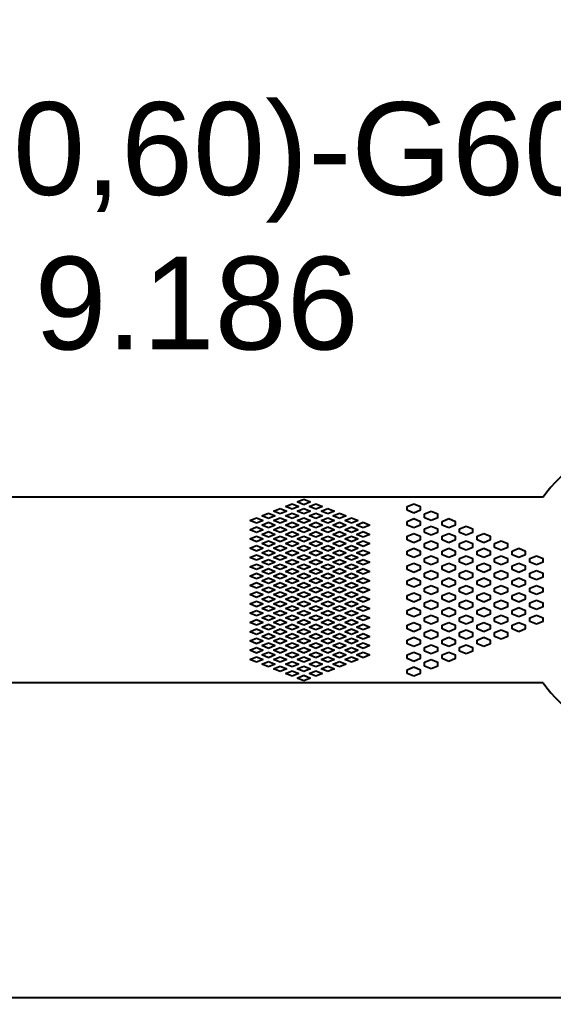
# Model space of a CAD drawing. Header units: inches. Extents: x -271009 to 5700, y -37000 to 38138.
# Drawn here: x -141748 to -138826, y -17255 to -11850 of the extents above; entities that cross this region are included whole.
import ezdxf

# ---------------------------------------------------------------- set-up
doc = ezdxf.new("R2010")
doc.units = ezdxf.units.IN
doc.header["$MEASUREMENT"] = 0
doc.styles.get("Standard").update_dxf_attribs({"font": 'arial.ttf'})

msp = doc.modelspace()

# ---------------------------------------------------------------- linework, layer by layer
for p, q in [((-138882.5, -14463.7), (-141838.9, -14463.7)), ((-140227.9, -14489.1), (-140191.4, -14473.9)), ((-140191.4, -14473.9), (-140154.8, -14489.1)), ((-140357.8, -14539.9), (-140321.3, -14524.6)), ((-140321.3, -14524.6), (-140284.8, -14539.9)), ((-140292.9, -14514.5), (-140256.3, -14499.3)), ((-140256.3, -14529.7), (-140292.9, -14514.5)), ((-140256.3, -14499.3), (-140219.8, -14514.5)), ((-140219.8, -14514.5), (-140256.3, -14529.7)), ((-140191.4, -14504.3), (-140227.9, -14489.1)), ((-140227.9, -14539.9), (-140191.4, -14524.6)), ((-140154.8, -14489.1), (-140191.4, -14504.3)), ((-140191.4, -14524.6), (-140154.8, -14539.9)), ((-140163, -14514.5), (-140126.4, -14499.3)), ((-140126.4, -14529.7), (-140163, -14514.5)), ((-140126.4, -14499.3), (-140089.9, -14514.5)), ((-140089.9, -14514.5), (-140126.4, -14529.7)), ((-140098, -14539.9), (-140061.5, -14524.6)), ((-140061.5, -14524.6), (-140024.9, -14539.9)), ((-139627, -14514.5), (-139590.5, -14499.3)), ((-139627, -14534.8), (-139627, -14514.5)), ((-139590.5, -14550), (-139627, -14534.8)), ((-139590.5, -14499.3), (-139554, -14514.5)), ((-139554, -14534.8), (-139590.5, -14550)), ((-139554, -14534.8), (-139554, -14514.5)), ((-140487.8, -14590.6), (-140451.2, -14575.4)), ((-140451.2, -14605.8), (-140487.8, -14590.6)), ((-140451.2, -14575.4), (-140414.7, -14590.6)), ((-140414.7, -14590.6), (-140451.2, -14605.8)), ((-140422.8, -14565.2), (-140386.3, -14550)), ((-140386.3, -14580.5), (-140422.8, -14565.2)), ((-140386.3, -14550), (-140349.7, -14565.2)), ((-140349.7, -14565.2), (-140386.3, -14580.5)), ((-140321.3, -14555.1), (-140357.8, -14539.9)), ((-140357.8, -14590.6), (-140321.3, -14575.4)), ((-140321.3, -14605.8), (-140357.8, -14590.6)), ((-140284.8, -14539.9), (-140321.3, -14555.1)), ((-140321.3, -14575.4), (-140284.8, -14590.6)), ((-140284.8, -14590.6), (-140321.3, -14605.8)), ((-140292.9, -14565.2), (-140256.3, -14550)), ((-140256.3, -14580.5), (-140292.9, -14565.2)), ((-140256.3, -14550), (-140219.8, -14565.2)), ((-140219.8, -14565.2), (-140256.3, -14580.5)), ((-140191.4, -14555.1), (-140227.9, -14539.9)), ((-140227.9, -14590.6), (-140191.4, -14575.4)), ((-140191.4, -14605.8), (-140227.9, -14590.6)), ((-140154.8, -14539.9), (-140191.4, -14555.1)), ((-140191.4, -14575.4), (-140154.8, -14590.6)), ((-140154.8, -14590.6), (-140191.4, -14605.8)), ((-140163, -14565.2), (-140126.4, -14550)), ((-140126.4, -14580.5), (-140163, -14565.2)), ((-140126.4, -14550), (-140089.9, -14565.2)), ((-140089.9, -14565.2), (-140126.4, -14580.5)), ((-140061.5, -14555.1), (-140098, -14539.9)), ((-140098, -14590.6), (-140061.5, -14575.4)), ((-140061.5, -14605.8), (-140098, -14590.6)), ((-140024.9, -14539.9), (-140061.5, -14555.1)), ((-140061.5, -14575.4), (-140024.9, -14590.6)), ((-140024.9, -14590.6), (-140061.5, -14605.8)), ((-140033, -14565.2), (-139996.5, -14550)), ((-139996.5, -14580.5), (-140033, -14565.2)), ((-139996.5, -14550), (-139960, -14565.2)), ((-139960, -14565.2), (-139996.5, -14580.5)), ((-139968.1, -14590.6), (-139931.5, -14575.4)), ((-139931.5, -14605.8), (-139968.1, -14590.6)), ((-139931.5, -14575.4), (-139895, -14590.6)), ((-139895, -14590.6), (-139931.5, -14605.8)), ((-139627, -14595.7), (-139590.5, -14580.5)), ((-139590.5, -14580.5), (-139554, -14595.7)), ((-139531.1, -14555.1), (-139494.6, -14539.9)), ((-139531.1, -14575.4), (-139531.1, -14555.1)), ((-139494.6, -14590.6), (-139531.1, -14575.4)), ((-139494.6, -14539.9), (-139458.1, -14555.1)), ((-139458.1, -14575.4), (-139494.6, -14590.6)), ((-139458.1, -14575.4), (-139458.1, -14555.1)), ((-139435.2, -14595.7), (-139398.7, -14580.5)), ((-139398.7, -14580.5), (-139362.1, -14595.7)), ((-140487.8, -14641.4), (-140451.2, -14626.1)), ((-140451.2, -14656.6), (-140487.8, -14641.4)), ((-140451.2, -14626.1), (-140414.7, -14641.4)), ((-140414.7, -14641.4), (-140451.2, -14656.6)), ((-140422.8, -14616), (-140386.3, -14600.8)), ((-140386.3, -14631.2), (-140422.8, -14616)), ((-140386.3, -14600.8), (-140349.7, -14616)), ((-140349.7, -14616), (-140386.3, -14631.2)), ((-140357.8, -14641.4), (-140321.3, -14626.1)), ((-140321.3, -14656.6), (-140357.8, -14641.4)), ((-140321.3, -14626.1), (-140284.8, -14641.4)), ((-140284.8, -14641.4), (-140321.3, -14656.6)), ((-140292.9, -14616), (-140256.3, -14600.8)), ((-140256.3, -14631.2), (-140292.9, -14616)), ((-140256.3, -14600.8), (-140219.8, -14616)), ((-140219.8, -14616), (-140256.3, -14631.2)), ((-140227.9, -14641.4), (-140191.4, -14626.1)), ((-140191.4, -14656.6), (-140227.9, -14641.4)), ((-140191.4, -14626.1), (-140154.8, -14641.4)), ((-140154.8, -14641.4), (-140191.4, -14656.6)), ((-140163, -14616), (-140126.4, -14600.8)), ((-140126.4, -14631.2), (-140163, -14616)), ((-140126.4, -14600.8), (-140089.9, -14616)), ((-140089.9, -14616), (-140126.4, -14631.2)), ((-140098, -14641.4), (-140061.5, -14626.1)), ((-140061.5, -14656.6), (-140098, -14641.4)), ((-140061.5, -14626.1), (-140024.9, -14641.4)), ((-140024.9, -14641.4), (-140061.5, -14656.6)), ((-140033, -14616), (-139996.5, -14600.8)), ((-139996.5, -14631.2), (-140033, -14616)), ((-139996.5, -14600.8), (-139960, -14616)), ((-139960, -14616), (-139996.5, -14631.2)), ((-139968.1, -14641.4), (-139931.5, -14626.1)), ((-139931.5, -14656.6), (-139968.1, -14641.4)), ((-139931.5, -14626.1), (-139895, -14641.4)), ((-139895, -14641.4), (-139931.5, -14656.6)), ((-139903.1, -14616), (-139866.6, -14600.8)), ((-139866.6, -14631.2), (-139903.1, -14616)), ((-139866.6, -14600.8), (-139830, -14616)), ((-139830, -14616), (-139866.6, -14631.2)), ((-139627, -14616), (-139627, -14595.7)), ((-139590.5, -14631.2), (-139627, -14616)), ((-139554, -14616), (-139590.5, -14631.2)), ((-139554, -14616), (-139554, -14595.7)), ((-139531.1, -14636.3), (-139494.6, -14621.1)), ((-139531.1, -14656.6), (-139531.1, -14636.3)), ((-139494.6, -14621.1), (-139458.1, -14636.3)), ((-139458.1, -14656.6), (-139458.1, -14636.3)), ((-139435.2, -14616), (-139435.2, -14595.7)), ((-139398.7, -14631.2), (-139435.2, -14616)), ((-139362.1, -14616), (-139398.7, -14631.2)), ((-139362.1, -14616), (-139362.1, -14595.7)), ((-139339.3, -14636.3), (-139302.8, -14621.1)), ((-139339.3, -14656.6), (-139339.3, -14636.3)), ((-139302.8, -14621.1), (-139266.2, -14636.3)), ((-139266.2, -14656.6), (-139266.2, -14636.3)), ((-140487.8, -14692.1), (-140451.2, -14676.9)), ((-140451.2, -14707.3), (-140487.8, -14692.1)), ((-140451.2, -14676.9), (-140414.7, -14692.1)), ((-140414.7, -14692.1), (-140451.2, -14707.3)), ((-140422.8, -14666.7), (-140386.3, -14651.5)), ((-140386.3, -14682), (-140422.8, -14666.7)), ((-140386.3, -14651.5), (-140349.7, -14666.7)), ((-140349.7, -14666.7), (-140386.3, -14682)), ((-140357.8, -14692.1), (-140321.3, -14676.9)), ((-140321.3, -14707.3), (-140357.8, -14692.1)), ((-140321.3, -14676.9), (-140284.8, -14692.1)), ((-140284.8, -14692.1), (-140321.3, -14707.3)), ((-140292.9, -14666.7), (-140256.3, -14651.5)), ((-140256.3, -14682), (-140292.9, -14666.7)), ((-140256.3, -14651.5), (-140219.8, -14666.7)), ((-140219.8, -14666.7), (-140256.3, -14682)), ((-140227.9, -14692.1), (-140191.4, -14676.9)), ((-140191.4, -14707.3), (-140227.9, -14692.1)), ((-140191.4, -14676.9), (-140154.8, -14692.1)), ((-140154.8, -14692.1), (-140191.4, -14707.3)), ((-140163, -14666.7), (-140126.4, -14651.5)), ((-140126.4, -14682), (-140163, -14666.7)), ((-140126.4, -14651.5), (-140089.9, -14666.7)), ((-140089.9, -14666.7), (-140126.4, -14682)), ((-140098, -14692.1), (-140061.5, -14676.9)), ((-140061.5, -14707.3), (-140098, -14692.1)), ((-140061.5, -14676.9), (-140024.9, -14692.1)), ((-140024.9, -14692.1), (-140061.5, -14707.3)), ((-140033, -14666.7), (-139996.5, -14651.5)), ((-139996.5, -14682), (-140033, -14666.7)), ((-139996.5, -14651.5), (-139960, -14666.7)), ((-139960, -14666.7), (-139996.5, -14682)), ((-139968.1, -14692.1), (-139931.5, -14676.9)), ((-139931.5, -14707.3), (-139968.1, -14692.1)), ((-139931.5, -14676.9), (-139895, -14692.1)), ((-139895, -14692.1), (-139931.5, -14707.3)), ((-139903.1, -14666.7), (-139866.6, -14651.5)), ((-139866.6, -14682), (-139903.1, -14666.7)), ((-139866.6, -14651.5), (-139830, -14666.7)), ((-139830, -14666.7), (-139866.6, -14682)), ((-139627, -14676.9), (-139590.5, -14661.7)), ((-139627, -14697.2), (-139627, -14676.9)), ((-139590.5, -14712.4), (-139627, -14697.2)), ((-139590.5, -14661.7), (-139554, -14676.9)), ((-139554, -14697.2), (-139590.5, -14712.4)), ((-139554, -14697.2), (-139554, -14676.9)), ((-139494.6, -14671.8), (-139531.1, -14656.6)), ((-139458.1, -14656.6), (-139494.6, -14671.8)), ((-139435.2, -14676.9), (-139398.7, -14661.7)), ((-139435.2, -14697.2), (-139435.2, -14676.9)), ((-139398.7, -14712.4), (-139435.2, -14697.2)), ((-139398.7, -14661.7), (-139362.1, -14676.9)), ((-139362.1, -14697.2), (-139398.7, -14712.4)), ((-139362.1, -14697.2), (-139362.1, -14676.9)), ((-139302.8, -14671.8), (-139339.3, -14656.6)), ((-139266.2, -14656.6), (-139302.8, -14671.8)), ((-139243.4, -14676.9), (-139206.8, -14661.7)), ((-139243.4, -14697.2), (-139243.4, -14676.9)), ((-139206.8, -14712.4), (-139243.4, -14697.2)), ((-139206.8, -14661.7), (-139170.3, -14676.9)), ((-139170.3, -14697.2), (-139206.8, -14712.4)), ((-139170.3, -14697.2), (-139170.3, -14676.9)), ((-140487.8, -14742.9), (-140451.2, -14727.6)), ((-140451.2, -14758.1), (-140487.8, -14742.9)), ((-140451.2, -14727.6), (-140414.7, -14742.9)), ((-140414.7, -14742.9), (-140451.2, -14758.1)), ((-140422.8, -14717.5), (-140386.3, -14702.3)), ((-140386.3, -14732.7), (-140422.8, -14717.5)), ((-140422.8, -14768.2), (-140386.3, -14753)), ((-140386.3, -14702.3), (-140349.7, -14717.5)), ((-140349.7, -14717.5), (-140386.3, -14732.7)), ((-140386.3, -14753), (-140349.7, -14768.2)), ((-140357.8, -14742.9), (-140321.3, -14727.6)), ((-140321.3, -14758.1), (-140357.8, -14742.9)), ((-140321.3, -14727.6), (-140284.8, -14742.9)), ((-140284.8, -14742.9), (-140321.3, -14758.1)), ((-140292.9, -14717.5), (-140256.3, -14702.3)), ((-140256.3, -14732.7), (-140292.9, -14717.5)), ((-140292.9, -14768.2), (-140256.3, -14753)), ((-140256.3, -14702.3), (-140219.8, -14717.5)), ((-140219.8, -14717.5), (-140256.3, -14732.7)), ((-140256.3, -14753), (-140219.8, -14768.2)), ((-140227.9, -14742.9), (-140191.4, -14727.6)), ((-140191.4, -14758.1), (-140227.9, -14742.9)), ((-140191.4, -14727.6), (-140154.8, -14742.9)), ((-140154.8, -14742.9), (-140191.4, -14758.1)), ((-140163, -14717.5), (-140126.4, -14702.3)), ((-140126.4, -14732.7), (-140163, -14717.5)), ((-140163, -14768.2), (-140126.4, -14753)), ((-140126.4, -14702.3), (-140089.9, -14717.5)), ((-140089.9, -14717.5), (-140126.4, -14732.7)), ((-140126.4, -14753), (-140089.9, -14768.2)), ((-140098, -14742.9), (-140061.5, -14727.6)), ((-140061.5, -14758.1), (-140098, -14742.9)), ((-140061.5, -14727.6), (-140024.9, -14742.9)), ((-140024.9, -14742.9), (-140061.5, -14758.1)), ((-140033, -14717.5), (-139996.5, -14702.3)), ((-139996.5, -14732.7), (-140033, -14717.5)), ((-140033, -14768.2), (-139996.5, -14753)), ((-139996.5, -14702.3), (-139960, -14717.5)), ((-139960, -14717.5), (-139996.5, -14732.7)), ((-139996.5, -14753), (-139960, -14768.2)), ((-139968.1, -14742.9), (-139931.5, -14727.6)), ((-139931.5, -14758.1), (-139968.1, -14742.9)), ((-139931.5, -14727.6), (-139895, -14742.9)), ((-139895, -14742.9), (-139931.5, -14758.1)), ((-139903.1, -14717.5), (-139866.6, -14702.3)), ((-139866.6, -14732.7), (-139903.1, -14717.5)), ((-139903.1, -14768.2), (-139866.6, -14753)), ((-139866.6, -14702.3), (-139830, -14717.5)), ((-139830, -14717.5), (-139866.6, -14732.7)), ((-139866.6, -14753), (-139830, -14768.2)), ((-139627, -14758.1), (-139590.5, -14742.9)), ((-139590.5, -14742.9), (-139554, -14758.1)), ((-139531.1, -14717.5), (-139494.6, -14702.3)), ((-139531.1, -14737.8), (-139531.1, -14717.5)), ((-139494.6, -14753), (-139531.1, -14737.8)), ((-139494.6, -14702.3), (-139458.1, -14717.5)), ((-139458.1, -14737.8), (-139494.6, -14753)), ((-139458.1, -14737.8), (-139458.1, -14717.5)), ((-139435.2, -14758.1), (-139398.7, -14742.9)), ((-139398.7, -14742.9), (-139362.1, -14758.1)), ((-139339.3, -14717.5), (-139302.8, -14702.3)), ((-139339.3, -14737.8), (-139339.3, -14717.5)), ((-139302.8, -14753), (-139339.3, -14737.8)), ((-139302.8, -14702.3), (-139266.2, -14717.5)), ((-139266.2, -14737.8), (-139302.8, -14753)), ((-139266.2, -14737.8), (-139266.2, -14717.5)), ((-139243.4, -14758.1), (-139206.8, -14742.9)), ((-139206.8, -14742.9), (-139170.3, -14758.1)), ((-139147.5, -14717.5), (-139110.9, -14702.3)), ((-139147.5, -14737.8), (-139147.5, -14717.5)), ((-139110.9, -14753), (-139147.5, -14737.8)), ((-139110.9, -14702.3), (-139074.4, -14717.5)), ((-139074.4, -14737.8), (-139110.9, -14753)), ((-139074.4, -14737.8), (-139074.4, -14717.5)), ((-139051.5, -14758.1), (-139015, -14742.9)), ((-139015, -14742.9), (-138978.5, -14758.1)), ((-140487.8, -14793.6), (-140451.2, -14778.4)), ((-140451.2, -14808.8), (-140487.8, -14793.6)), ((-140451.2, -14778.4), (-140414.7, -14793.6)), ((-140414.7, -14793.6), (-140451.2, -14808.8)), ((-140386.3, -14783.5), (-140422.8, -14768.2)), ((-140422.8, -14819), (-140386.3, -14803.8)), ((-140349.7, -14768.2), (-140386.3, -14783.5)), ((-140386.3, -14803.8), (-140349.7, -14819)), ((-140357.8, -14793.6), (-140321.3, -14778.4)), ((-140321.3, -14808.8), (-140357.8, -14793.6)), ((-140321.3, -14778.4), (-140284.8, -14793.6)), ((-140284.8, -14793.6), (-140321.3, -14808.8)), ((-140256.3, -14783.5), (-140292.9, -14768.2)), ((-140292.9, -14819), (-140256.3, -14803.8)), ((-140219.8, -14768.2), (-140256.3, -14783.5)), ((-140256.3, -14803.8), (-140219.8, -14819)), ((-140227.9, -14793.6), (-140191.4, -14778.4)), ((-140191.4, -14808.8), (-140227.9, -14793.6)), ((-140191.4, -14778.4), (-140154.8, -14793.6)), ((-140154.8, -14793.6), (-140191.4, -14808.8)), ((-140126.4, -14783.5), (-140163, -14768.2)), ((-140163, -14819), (-140126.4, -14803.8)), ((-140089.9, -14768.2), (-140126.4, -14783.5)), ((-140126.4, -14803.8), (-140089.9, -14819)), ((-140098, -14793.6), (-140061.5, -14778.4)), ((-140061.5, -14808.8), (-140098, -14793.6)), ((-140061.5, -14778.4), (-140024.9, -14793.6)), ((-140024.9, -14793.6), (-140061.5, -14808.8)), ((-139996.5, -14783.5), (-140033, -14768.2)), ((-140033, -14819), (-139996.5, -14803.8)), ((-139960, -14768.2), (-139996.5, -14783.5)), ((-139996.5, -14803.8), (-139960, -14819)), ((-139968.1, -14793.6), (-139931.5, -14778.4)), ((-139931.5, -14808.8), (-139968.1, -14793.6)), ((-139931.5, -14778.4), (-139895, -14793.6)), ((-139895, -14793.6), (-139931.5, -14808.8)), ((-139866.6, -14783.5), (-139903.1, -14768.2)), ((-139903.1, -14819), (-139866.6, -14803.8)), ((-139830, -14768.2), (-139866.6, -14783.5)), ((-139866.6, -14803.8), (-139830, -14819)), ((-139627, -14778.4), (-139627, -14758.1)), ((-139590.5, -14793.6), (-139627, -14778.4)), ((-139554, -14778.4), (-139590.5, -14793.6)), ((-139554, -14778.4), (-139554, -14758.1)), ((-139531.1, -14798.7), (-139494.6, -14783.5)), ((-139531.1, -14819), (-139531.1, -14798.7)), ((-139494.6, -14783.5), (-139458.1, -14798.7)), ((-139458.1, -14819), (-139458.1, -14798.7)), ((-139435.2, -14778.4), (-139435.2, -14758.1)), ((-139398.7, -14793.6), (-139435.2, -14778.4)), ((-139362.1, -14778.4), (-139398.7, -14793.6)), ((-139362.1, -14778.4), (-139362.1, -14758.1)), ((-139339.3, -14798.7), (-139302.8, -14783.5)), ((-139339.3, -14819), (-139339.3, -14798.7)), ((-139302.8, -14783.5), (-139266.2, -14798.7)), ((-139266.2, -14819), (-139266.2, -14798.7)), ((-139243.4, -14778.4), (-139243.4, -14758.1)), ((-139206.8, -14793.6), (-139243.4, -14778.4)), ((-139170.3, -14778.4), (-139206.8, -14793.6)), ((-139170.3, -14778.4), (-139170.3, -14758.1)), ((-139147.5, -14798.7), (-139110.9, -14783.5)), ((-139147.5, -14819), (-139147.5, -14798.7)), ((-139110.9, -14783.5), (-139074.4, -14798.7)), ((-139074.4, -14819), (-139074.4, -14798.7)), ((-139051.5, -14778.4), (-139051.5, -14758.1)), ((-139015, -14793.6), (-139051.5, -14778.4)), ((-138978.5, -14778.4), (-139015, -14793.6)), ((-138978.5, -14778.4), (-138978.5, -14758.1)), ((-138955.6, -14798.7), (-138919.1, -14783.5)), ((-138955.6, -14819), (-138955.6, -14798.7)), ((-138919.1, -14783.5), (-138882.5, -14798.7)), ((-138882.5, -14819), (-138882.5, -14798.7)), ((-140487.8, -14844.4), (-140451.2, -14829.1)), ((-140451.2, -14859.6), (-140487.8, -14844.4)), ((-140451.2, -14829.1), (-140414.7, -14844.4)), ((-140414.7, -14844.4), (-140451.2, -14859.6)), ((-140386.3, -14834.2), (-140422.8, -14819)), ((-140422.8, -14869.7), (-140386.3, -14854.5)), ((-140349.7, -14819), (-140386.3, -14834.2)), ((-140386.3, -14854.5), (-140349.7, -14869.7)), ((-140357.8, -14844.4), (-140321.3, -14829.1)), ((-140321.3, -14859.6), (-140357.8, -14844.4)), ((-140321.3, -14829.1), (-140284.8, -14844.4)), ((-140284.8, -14844.4), (-140321.3, -14859.6)), ((-140256.3, -14834.2), (-140292.9, -14819)), ((-140292.9, -14869.7), (-140256.3, -14854.5)), ((-140219.8, -14819), (-140256.3, -14834.2)), ((-140256.3, -14854.5), (-140219.8, -14869.7)), ((-140227.9, -14844.4), (-140191.4, -14829.1)), ((-140191.4, -14859.6), (-140227.9, -14844.4)), ((-140191.4, -14829.1), (-140154.8, -14844.4)), ((-140154.8, -14844.4), (-140191.4, -14859.6)), ((-140126.4, -14834.2), (-140163, -14819)), ((-140163, -14869.7), (-140126.4, -14854.5)), ((-140089.9, -14819), (-140126.4, -14834.2)), ((-140126.4, -14854.5), (-140089.9, -14869.7)), ((-140098, -14844.4), (-140061.5, -14829.1)), ((-140061.5, -14859.6), (-140098, -14844.4)), ((-140061.5, -14829.1), (-140024.9, -14844.4)), ((-140024.9, -14844.4), (-140061.5, -14859.6)), ((-139996.5, -14834.2), (-140033, -14819)), ((-140033, -14869.7), (-139996.5, -14854.5)), ((-139960, -14819), (-139996.5, -14834.2)), ((-139996.5, -14854.5), (-139960, -14869.7)), ((-139968.1, -14844.4), (-139931.5, -14829.1)), ((-139931.5, -14859.6), (-139968.1, -14844.4)), ((-139931.5, -14829.1), (-139895, -14844.4)), ((-139895, -14844.4), (-139931.5, -14859.6)), ((-139866.6, -14834.2), (-139903.1, -14819)), ((-139903.1, -14869.7), (-139866.6, -14854.5)), ((-139830, -14819), (-139866.6, -14834.2)), ((-139866.6, -14854.5), (-139830, -14869.7)), ((-139627, -14839.3), (-139590.5, -14824.1)), ((-139627, -14859.6), (-139627, -14839.3)), ((-139590.5, -14874.8), (-139627, -14859.6)), ((-139590.5, -14824.1), (-139554, -14839.3)), ((-139554, -14859.6), (-139590.5, -14874.8)), ((-139554, -14859.6), (-139554, -14839.3)), ((-139494.6, -14834.2), (-139531.1, -14819)), ((-139458.1, -14819), (-139494.6, -14834.2)), ((-139435.2, -14839.3), (-139398.7, -14824.1)), ((-139435.2, -14859.6), (-139435.2, -14839.3)), ((-139398.7, -14874.8), (-139435.2, -14859.6)), ((-139398.7, -14824.1), (-139362.1, -14839.3)), ((-139362.1, -14859.6), (-139398.7, -14874.8)), ((-139362.1, -14859.6), (-139362.1, -14839.3)), ((-139302.8, -14834.2), (-139339.3, -14819)), ((-139266.2, -14819), (-139302.8, -14834.2)), ((-139243.4, -14839.3), (-139206.8, -14824.1)), ((-139243.4, -14859.6), (-139243.4, -14839.3)), ((-139206.8, -14874.8), (-139243.4, -14859.6)), ((-139206.8, -14824.1), (-139170.3, -14839.3)), ((-139170.3, -14859.6), (-139206.8, -14874.8)), ((-139170.3, -14859.6), (-139170.3, -14839.3)), ((-139110.9, -14834.2), (-139147.5, -14819)), ((-139074.4, -14819), (-139110.9, -14834.2)), ((-139051.5, -14839.3), (-139015, -14824.1)), ((-139051.5, -14859.6), (-139051.5, -14839.3)), ((-139015, -14874.8), (-139051.5, -14859.6)), ((-139015, -14824.1), (-138978.5, -14839.3)), ((-138978.5, -14859.6), (-139015, -14874.8)), ((-138978.5, -14859.6), (-138978.5, -14839.3)), ((-138919.1, -14834.2), (-138955.6, -14819)), ((-138882.5, -14819), (-138919.1, -14834.2)), ((-140487.8, -14895.1), (-140451.2, -14879.9)), ((-140451.2, -14910.3), (-140487.8, -14895.1)), ((-140451.2, -14879.9), (-140414.7, -14895.1)), ((-140414.7, -14895.1), (-140451.2, -14910.3)), ((-140386.3, -14885), (-140422.8, -14869.7)), ((-140422.8, -14920.5), (-140386.3, -14905.3)), ((-140349.7, -14869.7), (-140386.3, -14885)), ((-140386.3, -14905.3), (-140349.7, -14920.5)), ((-140357.8, -14895.1), (-140321.3, -14879.9)), ((-140321.3, -14910.3), (-140357.8, -14895.1)), ((-140321.3, -14879.9), (-140284.8, -14895.1)), ((-140284.8, -14895.1), (-140321.3, -14910.3)), ((-140256.3, -14885), (-140292.9, -14869.7)), ((-140292.9, -14920.5), (-140256.3, -14905.3)), ((-140219.8, -14869.7), (-140256.3, -14885)), ((-140256.3, -14905.3), (-140219.8, -14920.5)), ((-140227.9, -14895.1), (-140191.4, -14879.9)), ((-140191.4, -14910.3), (-140227.9, -14895.1)), ((-140191.4, -14879.9), (-140154.8, -14895.1)), ((-140154.8, -14895.1), (-140191.4, -14910.3)), ((-140126.4, -14885), (-140163, -14869.7)), ((-140163, -14920.5), (-140126.4, -14905.3)), ((-140089.9, -14869.7), (-140126.4, -14885)), ((-140126.4, -14905.3), (-140089.9, -14920.5)), ((-140098, -14895.1), (-140061.5, -14879.9)), ((-140061.5, -14910.3), (-140098, -14895.1)), ((-140061.5, -14879.9), (-140024.9, -14895.1)), ((-140024.9, -14895.1), (-140061.5, -14910.3)), ((-139996.5, -14885), (-140033, -14869.7)), ((-140033, -14920.5), (-139996.5, -14905.3)), ((-139960, -14869.7), (-139996.5, -14885)), ((-139996.5, -14905.3), (-139960, -14920.5)), ((-139968.1, -14895.1), (-139931.5, -14879.9)), ((-139931.5, -14910.3), (-139968.1, -14895.1)), ((-139931.5, -14879.9), (-139895, -14895.1)), ((-139895, -14895.1), (-139931.5, -14910.3)), ((-139866.6, -14885), (-139903.1, -14869.7)), ((-139903.1, -14920.5), (-139866.6, -14905.3)), ((-139830, -14869.7), (-139866.6, -14885)), ((-139866.6, -14905.3), (-139830, -14920.5)), ((-139627, -14920.5), (-139590.5, -14905.3)), ((-139590.5, -14905.3), (-139554, -14920.5)), ((-139531.1, -14879.9), (-139494.6, -14864.7)), ((-139531.1, -14900.2), (-139531.1, -14879.9)), ((-139494.6, -14915.4), (-139531.1, -14900.2)), ((-139494.6, -14864.7), (-139458.1, -14879.9)), ((-139458.1, -14900.2), (-139494.6, -14915.4)), ((-139458.1, -14900.2), (-139458.1, -14879.9)), ((-139435.2, -14920.5), (-139398.7, -14905.3)), ((-139398.7, -14905.3), (-139362.1, -14920.5)), ((-139339.3, -14879.9), (-139302.8, -14864.7)), ((-139339.3, -14900.2), (-139339.3, -14879.9)), ((-139302.8, -14915.4), (-139339.3, -14900.2)), ((-139302.8, -14864.7), (-139266.2, -14879.9)), ((-139266.2, -14900.2), (-139302.8, -14915.4)), ((-139266.2, -14900.2), (-139266.2, -14879.9)), ((-139243.4, -14920.5), (-139206.8, -14905.3)), ((-139206.8, -14905.3), (-139170.3, -14920.5)), ((-139147.5, -14879.9), (-139110.9, -14864.7)), ((-139147.5, -14900.2), (-139147.5, -14879.9)), ((-139110.9, -14915.4), (-139147.5, -14900.2)), ((-139110.9, -14864.7), (-139074.4, -14879.9)), ((-139074.4, -14900.2), (-139110.9, -14915.4)), ((-139074.4, -14900.2), (-139074.4, -14879.9)), ((-139051.5, -14920.5), (-139015, -14905.3)), ((-139015, -14905.3), (-138978.5, -14920.5)), ((-138955.6, -14879.9), (-138919.1, -14864.7)), ((-138955.6, -14900.2), (-138955.6, -14879.9)), ((-138919.1, -14915.4), (-138955.6, -14900.2)), ((-138919.1, -14864.7), (-138882.5, -14879.9)), ((-138882.5, -14900.2), (-138919.1, -14915.4)), ((-138882.5, -14900.2), (-138882.5, -14879.9)), ((-140487.8, -14945.9), (-140451.2, -14930.6)), ((-140451.2, -14961.1), (-140487.8, -14945.9)), ((-140451.2, -14930.6), (-140414.7, -14945.9)), ((-140414.7, -14945.9), (-140451.2, -14961.1)), ((-140386.3, -14935.7), (-140422.8, -14920.5)), ((-140422.8, -14971.2), (-140386.3, -14956)), ((-140386.3, -14986.5), (-140422.8, -14971.2)), ((-140349.7, -14920.5), (-140386.3, -14935.7)), ((-140386.3, -14956), (-140349.7, -14971.2)), ((-140349.7, -14971.2), (-140386.3, -14986.5)), ((-140357.8, -14945.9), (-140321.3, -14930.6)), ((-140321.3, -14961.1), (-140357.8, -14945.9)), ((-140321.3, -14930.6), (-140284.8, -14945.9)), ((-140284.8, -14945.9), (-140321.3, -14961.1)), ((-140256.3, -14935.7), (-140292.9, -14920.5)), ((-140292.9, -14971.2), (-140256.3, -14956)), ((-140256.3, -14986.5), (-140292.9, -14971.2)), ((-140219.8, -14920.5), (-140256.3, -14935.7)), ((-140256.3, -14956), (-140219.8, -14971.2)), ((-140219.8, -14971.2), (-140256.3, -14986.5)), ((-140227.9, -14945.9), (-140191.4, -14930.6)), ((-140191.4, -14961.1), (-140227.9, -14945.9)), ((-140191.4, -14930.6), (-140154.8, -14945.9)), ((-140154.8, -14945.9), (-140191.4, -14961.1)), ((-140126.4, -14935.7), (-140163, -14920.5)), ((-140163, -14971.2), (-140126.4, -14956)), ((-140126.4, -14986.5), (-140163, -14971.2)), ((-140089.9, -14920.5), (-140126.4, -14935.7)), ((-140126.4, -14956), (-140089.9, -14971.2)), ((-140089.9, -14971.2), (-140126.4, -14986.5)), ((-140098, -14945.9), (-140061.5, -14930.6)), ((-140061.5, -14961.1), (-140098, -14945.9)), ((-140061.5, -14930.6), (-140024.9, -14945.9)), ((-140024.9, -14945.9), (-140061.5, -14961.1)), ((-139996.5, -14935.7), (-140033, -14920.5)), ((-140033, -14971.2), (-139996.5, -14956)), ((-139996.5, -14986.5), (-140033, -14971.2)), ((-139960, -14920.5), (-139996.5, -14935.7)), ((-139996.5, -14956), (-139960, -14971.2)), ((-139960, -14971.2), (-139996.5, -14986.5)), ((-139968.1, -14945.9), (-139931.5, -14930.6)), ((-139931.5, -14961.1), (-139968.1, -14945.9)), ((-139931.5, -14930.6), (-139895, -14945.9)), ((-139895, -14945.9), (-139931.5, -14961.1)), ((-139866.6, -14935.7), (-139903.1, -14920.5)), ((-139903.1, -14971.2), (-139866.6, -14956)), ((-139866.6, -14986.5), (-139903.1, -14971.2)), ((-139830, -14920.5), (-139866.6, -14935.7)), ((-139866.6, -14956), (-139830, -14971.2)), ((-139830, -14971.2), (-139866.6, -14986.5)), ((-139627, -14940.8), (-139627, -14920.5)), ((-139590.5, -14956), (-139627, -14940.8)), ((-139554, -14940.8), (-139590.5, -14956)), ((-139554, -14940.8), (-139554, -14920.5)), ((-139531.1, -14961.1), (-139494.6, -14945.9)), ((-139531.1, -14981.4), (-139531.1, -14961.1)), ((-139494.6, -14945.9), (-139458.1, -14961.1)), ((-139458.1, -14981.4), (-139458.1, -14961.1)), ((-139435.2, -14940.8), (-139435.2, -14920.5)), ((-139398.7, -14956), (-139435.2, -14940.8)), ((-139362.1, -14940.8), (-139398.7, -14956)), ((-139362.1, -14940.8), (-139362.1, -14920.5)), ((-139339.3, -14961.1), (-139302.8, -14945.9)), ((-139339.3, -14981.4), (-139339.3, -14961.1)), ((-139302.8, -14945.9), (-139266.2, -14961.1)), ((-139266.2, -14981.4), (-139266.2, -14961.1)), ((-139243.4, -14940.8), (-139243.4, -14920.5)), ((-139206.8, -14956), (-139243.4, -14940.8)), ((-139170.3, -14940.8), (-139206.8, -14956)), ((-139170.3, -14940.8), (-139170.3, -14920.5)), ((-139147.5, -14961.1), (-139110.9, -14945.9)), ((-139147.5, -14981.4), (-139147.5, -14961.1)), ((-139110.9, -14945.9), (-139074.4, -14961.1)), ((-139074.4, -14981.4), (-139074.4, -14961.1)), ((-139051.5, -14940.8), (-139051.5, -14920.5)), ((-139015, -14956), (-139051.5, -14940.8)), ((-138978.5, -14940.8), (-139015, -14956)), ((-138978.5, -14940.8), (-138978.5, -14920.5)), ((-138955.6, -14961.1), (-138919.1, -14945.9)), ((-138955.6, -14981.4), (-138955.6, -14961.1)), ((-138919.1, -14945.9), (-138882.5, -14961.1)), ((-138882.5, -14981.4), (-138882.5, -14961.1)), ((-140487.8, -14996.6), (-140451.2, -14981.4)), ((-140451.2, -15011.8), (-140487.8, -14996.6)), ((-140451.2, -14981.4), (-140414.7, -14996.6)), ((-140414.7, -14996.6), (-140451.2, -15011.8)), ((-140422.8, -15022), (-140386.3, -15006.8)), ((-140386.3, -15037.2), (-140422.8, -15022)), ((-140386.3, -15006.8), (-140349.7, -15022)), ((-140349.7, -15022), (-140386.3, -15037.2)), ((-140357.8, -14996.6), (-140321.3, -14981.4)), ((-140321.3, -15011.8), (-140357.8, -14996.6)), ((-140321.3, -14981.4), (-140284.8, -14996.6)), ((-140284.8, -14996.6), (-140321.3, -15011.8)), ((-140292.9, -15022), (-140256.3, -15006.8)), ((-140256.3, -15037.2), (-140292.9, -15022)), ((-140256.3, -15006.8), (-140219.8, -15022)), ((-140219.8, -15022), (-140256.3, -15037.2)), ((-140227.9, -14996.6), (-140191.4, -14981.4)), ((-140191.4, -15011.8), (-140227.9, -14996.6)), ((-140191.4, -14981.4), (-140154.8, -14996.6)), ((-140154.8, -14996.6), (-140191.4, -15011.8)), ((-140163, -15022), (-140126.4, -15006.8)), ((-140126.4, -15037.2), (-140163, -15022)), ((-140126.4, -15006.8), (-140089.9, -15022)), ((-140089.9, -15022), (-140126.4, -15037.2)), ((-140098, -14996.6), (-140061.5, -14981.4)), ((-140061.5, -15011.8), (-140098, -14996.6)), ((-140061.5, -14981.4), (-140024.9, -14996.6)), ((-140024.9, -14996.6), (-140061.5, -15011.8)), ((-140033, -15022), (-139996.5, -15006.8)), ((-139996.5, -15037.2), (-140033, -15022)), ((-139996.5, -15006.8), (-139960, -15022)), ((-139960, -15022), (-139996.5, -15037.2)), ((-139968.1, -14996.6), (-139931.5, -14981.4)), ((-139931.5, -15011.8), (-139968.1, -14996.6)), ((-139931.5, -14981.4), (-139895, -14996.6)), ((-139895, -14996.6), (-139931.5, -15011.8)), ((-139903.1, -15022), (-139866.6, -15006.8)), ((-139866.6, -15037.2), (-139903.1, -15022)), ((-139866.6, -15006.8), (-139830, -15022)), ((-139830, -15022), (-139866.6, -15037.2)), ((-139627, -15001.7), (-139590.5, -14986.5)), ((-139627, -15022), (-139627, -15001.7)), ((-139590.5, -15037.2), (-139627, -15022)), ((-139590.5, -14986.5), (-139554, -15001.7)), ((-139554, -15022), (-139590.5, -15037.2)), ((-139554, -15022), (-139554, -15001.7)), ((-139494.6, -14996.6), (-139531.1, -14981.4)), ((-139458.1, -14981.4), (-139494.6, -14996.6)), ((-139435.2, -15001.7), (-139398.7, -14986.5)), ((-139435.2, -15022), (-139435.2, -15001.7)), ((-139398.7, -15037.2), (-139435.2, -15022)), ((-139398.7, -14986.5), (-139362.1, -15001.7)), ((-139362.1, -15022), (-139398.7, -15037.2)), ((-139362.1, -15022), (-139362.1, -15001.7)), ((-139302.8, -14996.6), (-139339.3, -14981.4)), ((-139266.2, -14981.4), (-139302.8, -14996.6)), ((-139243.4, -15001.7), (-139206.8, -14986.5)), ((-139243.4, -15022), (-139243.4, -15001.7)), ((-139206.8, -15037.2), (-139243.4, -15022)), ((-139206.8, -14986.5), (-139170.3, -15001.7)), ((-139170.3, -15022), (-139206.8, -15037.2)), ((-139170.3, -15022), (-139170.3, -15001.7)), ((-139110.9, -14996.6), (-139147.5, -14981.4)), ((-139074.4, -14981.4), (-139110.9, -14996.6)), ((-139051.5, -15001.7), (-139015, -14986.5)), ((-139051.5, -15022), (-139051.5, -15001.7)), ((-139015, -15037.2), (-139051.5, -15022)), ((-139015, -14986.5), (-138978.5, -15001.7)), ((-138978.5, -15022), (-139015, -15037.2)), ((-138978.5, -15022), (-138978.5, -15001.7)), ((-138919.1, -14996.6), (-138955.6, -14981.4)), ((-138882.5, -14981.4), (-138919.1, -14996.6)), ((-140487.8, -15047.4), (-140451.2, -15032.1)), ((-140451.2, -15062.6), (-140487.8, -15047.4)), ((-140451.2, -15032.1), (-140414.7, -15047.4)), ((-140414.7, -15047.4), (-140451.2, -15062.6)), ((-140422.8, -15072.7), (-140386.3, -15057.5)), ((-140386.3, -15088), (-140422.8, -15072.7)), ((-140386.3, -15057.5), (-140349.7, -15072.7)), ((-140349.7, -15072.7), (-140386.3, -15088)), ((-140357.8, -15047.4), (-140321.3, -15032.1)), ((-140321.3, -15062.6), (-140357.8, -15047.4)), ((-140321.3, -15032.1), (-140284.8, -15047.4)), ((-140284.8, -15047.4), (-140321.3, -15062.6)), ((-140292.9, -15072.7), (-140256.3, -15057.5)), ((-140256.3, -15088), (-140292.9, -15072.7)), ((-140256.3, -15057.5), (-140219.8, -15072.7)), ((-140219.8, -15072.7), (-140256.3, -15088)), ((-140227.9, -15047.4), (-140191.4, -15032.1)), ((-140191.4, -15062.6), (-140227.9, -15047.4)), ((-140191.4, -15032.1), (-140154.8, -15047.4)), ((-140154.8, -15047.4), (-140191.4, -15062.6)), ((-140163, -15072.7), (-140126.4, -15057.5)), ((-140126.4, -15088), (-140163, -15072.7)), ((-140126.4, -15057.5), (-140089.9, -15072.7)), ((-140089.9, -15072.7), (-140126.4, -15088)), ((-140098, -15047.4), (-140061.5, -15032.1)), ((-140061.5, -15062.6), (-140098, -15047.4)), ((-140061.5, -15032.1), (-140024.9, -15047.4)), ((-140024.9, -15047.4), (-140061.5, -15062.6)), ((-140033, -15072.7), (-139996.5, -15057.5)), ((-139996.5, -15088), (-140033, -15072.7)), ((-139996.5, -15057.5), (-139960, -15072.7)), ((-139960, -15072.7), (-139996.5, -15088)), ((-139968.1, -15047.4), (-139931.5, -15032.1)), ((-139931.5, -15062.6), (-139968.1, -15047.4)), ((-139931.5, -15032.1), (-139895, -15047.4)), ((-139895, -15047.4), (-139931.5, -15062.6)), ((-139903.1, -15072.7), (-139866.6, -15057.5)), ((-139866.6, -15088), (-139903.1, -15072.7)), ((-139866.6, -15057.5), (-139830, -15072.7)), ((-139830, -15072.7), (-139866.6, -15088)), ((-139627, -15082.9), (-139590.5, -15067.7)), ((-139590.5, -15067.7), (-139554, -15082.9)), ((-139531.1, -15042.3), (-139494.6, -15027.1)), ((-139531.1, -15062.6), (-139531.1, -15042.3)), ((-139494.6, -15077.8), (-139531.1, -15062.6)), ((-139494.6, -15027.1), (-139458.1, -15042.3)), ((-139458.1, -15062.6), (-139494.6, -15077.8)), ((-139458.1, -15062.6), (-139458.1, -15042.3)), ((-139435.2, -15082.9), (-139398.7, -15067.7)), ((-139398.7, -15067.7), (-139362.1, -15082.9)), ((-139339.3, -15042.3), (-139302.8, -15027.1)), ((-139339.3, -15062.6), (-139339.3, -15042.3)), ((-139302.8, -15077.8), (-139339.3, -15062.6)), ((-139302.8, -15027.1), (-139266.2, -15042.3)), ((-139266.2, -15062.6), (-139302.8, -15077.8)), ((-139266.2, -15062.6), (-139266.2, -15042.3)), ((-139243.4, -15082.9), (-139206.8, -15067.7)), ((-139206.8, -15067.7), (-139170.3, -15082.9)), ((-139147.5, -15042.3), (-139110.9, -15027.1)), ((-139147.5, -15062.6), (-139147.5, -15042.3)), ((-139110.9, -15077.8), (-139147.5, -15062.6)), ((-139110.9, -15027.1), (-139074.4, -15042.3)), ((-139074.4, -15062.6), (-139110.9, -15077.8)), ((-139074.4, -15062.6), (-139074.4, -15042.3)), ((-139051.5, -15082.9), (-139015, -15067.7)), ((-139015, -15067.7), (-138978.5, -15082.9)), ((-138955.6, -15042.3), (-138919.1, -15027.1)), ((-138955.6, -15062.6), (-138955.6, -15042.3)), ((-138919.1, -15077.8), (-138955.6, -15062.6)), ((-138919.1, -15027.1), (-138882.5, -15042.3)), ((-138882.5, -15062.6), (-138919.1, -15077.8)), ((-138882.5, -15062.6), (-138882.5, -15042.3)), ((-140487.8, -15098.1), (-140451.2, -15082.9)), ((-140451.2, -15113.3), (-140487.8, -15098.1)), ((-140451.2, -15082.9), (-140414.7, -15098.1)), ((-140414.7, -15098.1), (-140451.2, -15113.3)), ((-140422.8, -15123.5), (-140386.3, -15108.3)), ((-140386.3, -15138.7), (-140422.8, -15123.5)), ((-140386.3, -15108.3), (-140349.7, -15123.5)), ((-140349.7, -15123.5), (-140386.3, -15138.7)), ((-140357.8, -15098.1), (-140321.3, -15082.9)), ((-140321.3, -15113.3), (-140357.8, -15098.1)), ((-140321.3, -15082.9), (-140284.8, -15098.1)), ((-140284.8, -15098.1), (-140321.3, -15113.3)), ((-140292.9, -15123.5), (-140256.3, -15108.3)), ((-140256.3, -15138.7), (-140292.9, -15123.5)), ((-140256.3, -15108.3), (-140219.8, -15123.5)), ((-140219.8, -15123.5), (-140256.3, -15138.7)), ((-140227.9, -15098.1), (-140191.4, -15082.9)), ((-140191.4, -15113.3), (-140227.9, -15098.1)), ((-140191.4, -15082.9), (-140154.8, -15098.1)), ((-140154.8, -15098.1), (-140191.4, -15113.3)), ((-140163, -15123.5), (-140126.4, -15108.3)), ((-140126.4, -15138.7), (-140163, -15123.5)), ((-140126.4, -15108.3), (-140089.9, -15123.5)), ((-140089.9, -15123.5), (-140126.4, -15138.7)), ((-140098, -15098.1), (-140061.5, -15082.9)), ((-140061.5, -15113.3), (-140098, -15098.1)), ((-140061.5, -15082.9), (-140024.9, -15098.1)), ((-140024.9, -15098.1), (-140061.5, -15113.3)), ((-140033, -15123.5), (-139996.5, -15108.3)), ((-139996.5, -15138.7), (-140033, -15123.5)), ((-139996.5, -15108.3), (-139960, -15123.5)), ((-139960, -15123.5), (-139996.5, -15138.7)), ((-139968.1, -15098.1), (-139931.5, -15082.9)), ((-139931.5, -15113.3), (-139968.1, -15098.1)), ((-139931.5, -15082.9), (-139895, -15098.1)), ((-139895, -15098.1), (-139931.5, -15113.3)), ((-139903.1, -15123.5), (-139866.6, -15108.3)), ((-139866.6, -15138.7), (-139903.1, -15123.5)), ((-139866.6, -15108.3), (-139830, -15123.5)), ((-139830, -15123.5), (-139866.6, -15138.7)), ((-139627, -15103.2), (-139627, -15082.9)), ((-139590.5, -15118.4), (-139627, -15103.2)), ((-139554, -15103.2), (-139590.5, -15118.4)), ((-139554, -15103.2), (-139554, -15082.9)), ((-139531.1, -15123.5), (-139494.6, -15108.3)), ((-139531.1, -15143.8), (-139531.1, -15123.5)), ((-139494.6, -15108.3), (-139458.1, -15123.5)), ((-139458.1, -15143.8), (-139458.1, -15123.5)), ((-139435.2, -15103.2), (-139435.2, -15082.9)), ((-139398.7, -15118.4), (-139435.2, -15103.2)), ((-139362.1, -15103.2), (-139398.7, -15118.4)), ((-139362.1, -15103.2), (-139362.1, -15082.9)), ((-139339.3, -15123.5), (-139302.8, -15108.3)), ((-139339.3, -15143.8), (-139339.3, -15123.5)), ((-139302.8, -15108.3), (-139266.2, -15123.5)), ((-139266.2, -15143.8), (-139266.2, -15123.5)), ((-139243.4, -15103.2), (-139243.4, -15082.9)), ((-139206.8, -15118.4), (-139243.4, -15103.2)), ((-139170.3, -15103.2), (-139206.8, -15118.4)), ((-139170.3, -15103.2), (-139170.3, -15082.9)), ((-139147.5, -15123.5), (-139110.9, -15108.3)), ((-139147.5, -15143.8), (-139147.5, -15123.5)), ((-139110.9, -15108.3), (-139074.4, -15123.5)), ((-139074.4, -15143.8), (-139074.4, -15123.5)), ((-139051.5, -15103.2), (-139051.5, -15082.9)), ((-139015, -15118.4), (-139051.5, -15103.2)), ((-138978.5, -15103.2), (-139015, -15118.4)), ((-138978.5, -15103.2), (-138978.5, -15082.9)), ((-138955.6, -15123.5), (-138919.1, -15108.3)), ((-138955.6, -15143.8), (-138955.6, -15123.5)), ((-138919.1, -15108.3), (-138882.5, -15123.5)), ((-138882.5, -15143.8), (-138882.5, -15123.5)), ((-140487.8, -15148.9), (-140451.2, -15133.6)), ((-140451.2, -15164.1), (-140487.8, -15148.9)), ((-140487.8, -15199.6), (-140451.2, -15184.4)), ((-140451.2, -15133.6), (-140414.7, -15148.9)), ((-140414.7, -15148.9), (-140451.2, -15164.1)), ((-140451.2, -15184.4), (-140414.7, -15199.6)), ((-140422.8, -15174.2), (-140386.3, -15159)), ((-140386.3, -15189.5), (-140422.8, -15174.2)), ((-140386.3, -15159), (-140349.7, -15174.2)), ((-140349.7, -15174.2), (-140386.3, -15189.5)), ((-140357.8, -15148.9), (-140321.3, -15133.6)), ((-140321.3, -15164.1), (-140357.8, -15148.9)), ((-140357.8, -15199.6), (-140321.3, -15184.4)), ((-140321.3, -15133.6), (-140284.8, -15148.9)), ((-140284.8, -15148.9), (-140321.3, -15164.1)), ((-140321.3, -15184.4), (-140284.8, -15199.6)), ((-140292.9, -15174.2), (-140256.3, -15159)), ((-140256.3, -15189.5), (-140292.9, -15174.2)), ((-140256.3, -15159), (-140219.8, -15174.2)), ((-140219.8, -15174.2), (-140256.3, -15189.5)), ((-140227.9, -15148.9), (-140191.4, -15133.6)), ((-140191.4, -15164.1), (-140227.9, -15148.9)), ((-140227.9, -15199.6), (-140191.4, -15184.4)), ((-140191.4, -15133.6), (-140154.8, -15148.9)), ((-140154.8, -15148.9), (-140191.4, -15164.1)), ((-140191.4, -15184.4), (-140154.8, -15199.6)), ((-140163, -15174.2), (-140126.4, -15159)), ((-140126.4, -15189.5), (-140163, -15174.2)), ((-140126.4, -15159), (-140089.9, -15174.2)), ((-140089.9, -15174.2), (-140126.4, -15189.5)), ((-140098, -15148.9), (-140061.5, -15133.6)), ((-140061.5, -15164.1), (-140098, -15148.9)), ((-140098, -15199.6), (-140061.5, -15184.4)), ((-140061.5, -15133.6), (-140024.9, -15148.9)), ((-140024.9, -15148.9), (-140061.5, -15164.1)), ((-140061.5, -15184.4), (-140024.9, -15199.6)), ((-140033, -15174.2), (-139996.5, -15159)), ((-139996.5, -15189.5), (-140033, -15174.2)), ((-139996.5, -15159), (-139960, -15174.2)), ((-139960, -15174.2), (-139996.5, -15189.5)), ((-139968.1, -15148.9), (-139931.5, -15133.6)), ((-139931.5, -15164.1), (-139968.1, -15148.9)), ((-139968.1, -15199.6), (-139931.5, -15184.4)), ((-139931.5, -15133.6), (-139895, -15148.9)), ((-139895, -15148.9), (-139931.5, -15164.1)), ((-139931.5, -15184.4), (-139895, -15199.6)), ((-139903.1, -15174.2), (-139866.6, -15159)), ((-139866.6, -15189.5), (-139903.1, -15174.2)), ((-139866.6, -15159), (-139830, -15174.2)), ((-139830, -15174.2), (-139866.6, -15189.5)), ((-139627, -15164.1), (-139590.5, -15148.9)), ((-139627, -15184.4), (-139627, -15164.1)), ((-139590.5, -15199.6), (-139627, -15184.4)), ((-139590.5, -15148.9), (-139554, -15164.1)), ((-139554, -15184.4), (-139590.5, -15199.6)), ((-139554, -15184.4), (-139554, -15164.1)), ((-139494.6, -15159), (-139531.1, -15143.8)), ((-139458.1, -15143.8), (-139494.6, -15159)), ((-139435.2, -15164.1), (-139398.7, -15148.9)), ((-139435.2, -15184.4), (-139435.2, -15164.1)), ((-139398.7, -15199.6), (-139435.2, -15184.4)), ((-139398.7, -15148.9), (-139362.1, -15164.1)), ((-139362.1, -15184.4), (-139398.7, -15199.6)), ((-139362.1, -15184.4), (-139362.1, -15164.1)), ((-139302.8, -15159), (-139339.3, -15143.8)), ((-139266.2, -15143.8), (-139302.8, -15159)), ((-139243.4, -15164.1), (-139206.8, -15148.9)), ((-139243.4, -15184.4), (-139243.4, -15164.1)), ((-139206.8, -15199.6), (-139243.4, -15184.4)), ((-139206.8, -15148.9), (-139170.3, -15164.1)), ((-139170.3, -15184.4), (-139206.8, -15199.6)), ((-139170.3, -15184.4), (-139170.3, -15164.1)), ((-139110.9, -15159), (-139147.5, -15143.8)), ((-139074.4, -15143.8), (-139110.9, -15159)), ((-139051.5, -15164.1), (-139015, -15148.9)), ((-139051.5, -15184.4), (-139051.5, -15164.1)), ((-139015, -15199.6), (-139051.5, -15184.4)), ((-139015, -15148.9), (-138978.5, -15164.1)), ((-138978.5, -15184.4), (-139015, -15199.6)), ((-138978.5, -15184.4), (-138978.5, -15164.1)), ((-138919.1, -15159), (-138955.6, -15143.8)), ((-138882.5, -15143.8), (-138919.1, -15159)), ((-140451.2, -15214.8), (-140487.8, -15199.6)), ((-140487.8, -15250.4), (-140451.2, -15235.1)), ((-140414.7, -15199.6), (-140451.2, -15214.8)), ((-140451.2, -15235.1), (-140414.7, -15250.4)), ((-140422.8, -15225), (-140386.3, -15209.8)), ((-140386.3, -15240.2), (-140422.8, -15225)), ((-140386.3, -15209.8), (-140349.7, -15225)), ((-140349.7, -15225), (-140386.3, -15240.2)), ((-140321.3, -15214.8), (-140357.8, -15199.6)), ((-140357.8, -15250.4), (-140321.3, -15235.1)), ((-140284.8, -15199.6), (-140321.3, -15214.8)), ((-140321.3, -15235.1), (-140284.8, -15250.4)), ((-140292.9, -15225), (-140256.3, -15209.8)), ((-140256.3, -15240.2), (-140292.9, -15225)), ((-140256.3, -15209.8), (-140219.8, -15225)), ((-140219.8, -15225), (-140256.3, -15240.2)), ((-140191.4, -15214.8), (-140227.9, -15199.6)), ((-140227.9, -15250.4), (-140191.4, -15235.1)), ((-140154.8, -15199.6), (-140191.4, -15214.8)), ((-140191.4, -15235.1), (-140154.8, -15250.4)), ((-140163, -15225), (-140126.4, -15209.8)), ((-140126.4, -15240.2), (-140163, -15225)), ((-140126.4, -15209.8), (-140089.9, -15225)), ((-140089.9, -15225), (-140126.4, -15240.2)), ((-140061.5, -15214.8), (-140098, -15199.6)), ((-140098, -15250.4), (-140061.5, -15235.1)), ((-140024.9, -15199.6), (-140061.5, -15214.8)), ((-140061.5, -15235.1), (-140024.9, -15250.4)), ((-140033, -15225), (-139996.5, -15209.8)), ((-139996.5, -15240.2), (-140033, -15225)), ((-139996.5, -15209.8), (-139960, -15225)), ((-139960, -15225), (-139996.5, -15240.2)), ((-139931.5, -15214.8), (-139968.1, -15199.6)), ((-139968.1, -15250.4), (-139931.5, -15235.1)), ((-139895, -15199.6), (-139931.5, -15214.8)), ((-139931.5, -15235.1), (-139895, -15250.4)), ((-139903.1, -15225), (-139866.6, -15209.8)), ((-139866.6, -15240.2), (-139903.1, -15225)), ((-139866.6, -15209.8), (-139830, -15225)), ((-139830, -15225), (-139866.6, -15240.2)), ((-139627, -15245.3), (-139590.5, -15230.1)), ((-139590.5, -15230.1), (-139554, -15245.3)), ((-139531.1, -15204.7), (-139494.6, -15189.5)), ((-139531.1, -15225), (-139531.1, -15204.7)), ((-139494.6, -15240.2), (-139531.1, -15225)), ((-139494.6, -15189.5), (-139458.1, -15204.7)), ((-139458.1, -15225), (-139494.6, -15240.2)), ((-139458.1, -15225), (-139458.1, -15204.7)), ((-139435.2, -15245.3), (-139398.7, -15230.1)), ((-139398.7, -15230.1), (-139362.1, -15245.3)), ((-139339.3, -15204.7), (-139302.8, -15189.5)), ((-139339.3, -15225), (-139339.3, -15204.7)), ((-139302.8, -15240.2), (-139339.3, -15225)), ((-139302.8, -15189.5), (-139266.2, -15204.7)), ((-139266.2, -15225), (-139302.8, -15240.2)), ((-139266.2, -15225), (-139266.2, -15204.7)), ((-139243.4, -15245.3), (-139206.8, -15230.1)), ((-139206.8, -15230.1), (-139170.3, -15245.3)), ((-139147.5, -15204.7), (-139110.9, -15189.5)), ((-139147.5, -15225), (-139147.5, -15204.7)), ((-139110.9, -15240.2), (-139147.5, -15225)), ((-139110.9, -15189.5), (-139074.4, -15204.7)), ((-139074.4, -15225), (-139110.9, -15240.2)), ((-139074.4, -15225), (-139074.4, -15204.7)), ((-140451.2, -15265.6), (-140487.8, -15250.4)), ((-140487.8, -15301.1), (-140451.2, -15285.9)), ((-140414.7, -15250.4), (-140451.2, -15265.6)), ((-140451.2, -15285.9), (-140414.7, -15301.1)), ((-140422.8, -15275.7), (-140386.3, -15260.5)), ((-140386.3, -15291), (-140422.8, -15275.7)), ((-140386.3, -15260.5), (-140349.7, -15275.7)), ((-140349.7, -15275.7), (-140386.3, -15291)), ((-140321.3, -15265.6), (-140357.8, -15250.4)), ((-140357.8, -15301.1), (-140321.3, -15285.9)), ((-140284.8, -15250.4), (-140321.3, -15265.6)), ((-140321.3, -15285.9), (-140284.8, -15301.1)), ((-140292.9, -15275.7), (-140256.3, -15260.5)), ((-140256.3, -15291), (-140292.9, -15275.7)), ((-140256.3, -15260.5), (-140219.8, -15275.7)), ((-140219.8, -15275.7), (-140256.3, -15291)), ((-140191.4, -15265.6), (-140227.9, -15250.4)), ((-140227.9, -15301.1), (-140191.4, -15285.9)), ((-140154.8, -15250.4), (-140191.4, -15265.6)), ((-140191.4, -15285.9), (-140154.8, -15301.1)), ((-140163, -15275.7), (-140126.4, -15260.5)), ((-140126.4, -15291), (-140163, -15275.7)), ((-140126.4, -15260.5), (-140089.9, -15275.7)), ((-140089.9, -15275.7), (-140126.4, -15291)), ((-140061.5, -15265.6), (-140098, -15250.4)), ((-140098, -15301.1), (-140061.5, -15285.9)), ((-140024.9, -15250.4), (-140061.5, -15265.6)), ((-140061.5, -15285.9), (-140024.9, -15301.1)), ((-140033, -15275.7), (-139996.5, -15260.5)), ((-139996.5, -15291), (-140033, -15275.7)), ((-139996.5, -15260.5), (-139960, -15275.7)), ((-139960, -15275.7), (-139996.5, -15291)), ((-139931.5, -15265.6), (-139968.1, -15250.4)), ((-139968.1, -15301.1), (-139931.5, -15285.9)), ((-139895, -15250.4), (-139931.5, -15265.6)), ((-139931.5, -15285.9), (-139895, -15301.1)), ((-139903.1, -15275.7), (-139866.6, -15260.5)), ((-139866.6, -15291), (-139903.1, -15275.7)), ((-139866.6, -15260.5), (-139830, -15275.7)), ((-139830, -15275.7), (-139866.6, -15291)), ((-139627, -15265.6), (-139627, -15245.3)), ((-139590.5, -15280.8), (-139627, -15265.6)), ((-139554, -15265.6), (-139590.5, -15280.8)), ((-139554, -15265.6), (-139554, -15245.3)), ((-139531.1, -15285.9), (-139494.6, -15270.7)), ((-139531.1, -15306.2), (-139531.1, -15285.9)), ((-139494.6, -15270.7), (-139458.1, -15285.9)), ((-139458.1, -15306.2), (-139458.1, -15285.9)), ((-139435.2, -15265.6), (-139435.2, -15245.3)), ((-139398.7, -15280.8), (-139435.2, -15265.6)), ((-139362.1, -15265.6), (-139398.7, -15280.8)), ((-139362.1, -15265.6), (-139362.1, -15245.3)), ((-139339.3, -15285.9), (-139302.8, -15270.7)), ((-139339.3, -15306.2), (-139339.3, -15285.9)), ((-139302.8, -15270.7), (-139266.2, -15285.9)), ((-139266.2, -15306.2), (-139266.2, -15285.9)), ((-139243.4, -15265.6), (-139243.4, -15245.3)), ((-139206.8, -15280.8), (-139243.4, -15265.6)), ((-139170.3, -15265.6), (-139206.8, -15280.8)), ((-139170.3, -15265.6), (-139170.3, -15245.3)), ((-140451.2, -15316.3), (-140487.8, -15301.1)), ((-140487.8, -15351.9), (-140451.2, -15336.6)), ((-140414.7, -15301.1), (-140451.2, -15316.3)), ((-140451.2, -15336.6), (-140414.7, -15351.9)), ((-140422.8, -15326.5), (-140386.3, -15311.3)), ((-140386.3, -15341.7), (-140422.8, -15326.5)), ((-140386.3, -15311.3), (-140349.7, -15326.5)), ((-140349.7, -15326.5), (-140386.3, -15341.7)), ((-140321.3, -15316.3), (-140357.8, -15301.1)), ((-140357.8, -15351.9), (-140321.3, -15336.6)), ((-140284.8, -15301.1), (-140321.3, -15316.3)), ((-140321.3, -15336.6), (-140284.8, -15351.9)), ((-140292.9, -15326.5), (-140256.3, -15311.3)), ((-140256.3, -15341.7), (-140292.9, -15326.5)), ((-140256.3, -15311.3), (-140219.8, -15326.5)), ((-140219.8, -15326.5), (-140256.3, -15341.7)), ((-140191.4, -15316.3), (-140227.9, -15301.1)), ((-140227.9, -15351.9), (-140191.4, -15336.6)), ((-140154.8, -15301.1), (-140191.4, -15316.3)), ((-140191.4, -15336.6), (-140154.8, -15351.9)), ((-140163, -15326.5), (-140126.4, -15311.3)), ((-140126.4, -15341.7), (-140163, -15326.5)), ((-140126.4, -15311.3), (-140089.9, -15326.5)), ((-140089.9, -15326.5), (-140126.4, -15341.7)), ((-140061.5, -15316.3), (-140098, -15301.1)), ((-140098, -15351.9), (-140061.5, -15336.6)), ((-140024.9, -15301.1), (-140061.5, -15316.3)), ((-140061.5, -15336.6), (-140024.9, -15351.9)), ((-140033, -15326.5), (-139996.5, -15311.3)), ((-139996.5, -15341.7), (-140033, -15326.5)), ((-139996.5, -15311.3), (-139960, -15326.5)), ((-139960, -15326.5), (-139996.5, -15341.7)), ((-139931.5, -15316.3), (-139968.1, -15301.1)), ((-139968.1, -15351.9), (-139931.5, -15336.6)), ((-139895, -15301.1), (-139931.5, -15316.3)), ((-139931.5, -15336.6), (-139895, -15351.9)), ((-139903.1, -15326.5), (-139866.6, -15311.3)), ((-139866.6, -15341.7), (-139903.1, -15326.5)), ((-139866.6, -15311.3), (-139830, -15326.5)), ((-139830, -15326.5), (-139866.6, -15341.7)), ((-139627, -15326.5), (-139590.5, -15311.3)), ((-139627, -15346.8), (-139627, -15326.5)), ((-139590.5, -15362), (-139627, -15346.8)), ((-139590.5, -15311.3), (-139554, -15326.5)), ((-139554, -15346.8), (-139590.5, -15362)), ((-139554, -15346.8), (-139554, -15326.5)), ((-139494.6, -15321.4), (-139531.1, -15306.2)), ((-139458.1, -15306.2), (-139494.6, -15321.4)), ((-139435.2, -15326.5), (-139398.7, -15311.3)), ((-139435.2, -15346.8), (-139435.2, -15326.5)), ((-139398.7, -15362), (-139435.2, -15346.8)), ((-139398.7, -15311.3), (-139362.1, -15326.5)), ((-139362.1, -15346.8), (-139398.7, -15362)), ((-139362.1, -15346.8), (-139362.1, -15326.5)), ((-139302.8, -15321.4), (-139339.3, -15306.2)), ((-139266.2, -15306.2), (-139302.8, -15321.4)), ((-140451.2, -15367.1), (-140487.8, -15351.9)), ((-140414.7, -15351.9), (-140451.2, -15367.1)), ((-140422.8, -15377.2), (-140386.3, -15362)), ((-140386.3, -15392.5), (-140422.8, -15377.2)), ((-140386.3, -15362), (-140349.7, -15377.2)), ((-140349.7, -15377.2), (-140386.3, -15392.5)), ((-140321.3, -15367.1), (-140357.8, -15351.9)), ((-140357.8, -15402.6), (-140321.3, -15387.4)), ((-140321.3, -15417.8), (-140357.8, -15402.6)), ((-140284.8, -15351.9), (-140321.3, -15367.1)), ((-140321.3, -15387.4), (-140284.8, -15402.6)), ((-140284.8, -15402.6), (-140321.3, -15417.8)), ((-140292.9, -15377.2), (-140256.3, -15362)), ((-140256.3, -15392.5), (-140292.9, -15377.2)), ((-140256.3, -15362), (-140219.8, -15377.2)), ((-140219.8, -15377.2), (-140256.3, -15392.5)), ((-140191.4, -15367.1), (-140227.9, -15351.9)), ((-140227.9, -15402.6), (-140191.4, -15387.4)), ((-140191.4, -15417.8), (-140227.9, -15402.6)), ((-140154.8, -15351.9), (-140191.4, -15367.1)), ((-140191.4, -15387.4), (-140154.8, -15402.6)), ((-140154.8, -15402.6), (-140191.4, -15417.8)), ((-140163, -15377.2), (-140126.4, -15362)), ((-140126.4, -15392.5), (-140163, -15377.2)), ((-140126.4, -15362), (-140089.9, -15377.2)), ((-140089.9, -15377.2), (-140126.4, -15392.5)), ((-140061.5, -15367.1), (-140098, -15351.9)), ((-140098, -15402.6), (-140061.5, -15387.4)), ((-140061.5, -15417.8), (-140098, -15402.6)), ((-140024.9, -15351.9), (-140061.5, -15367.1)), ((-140061.5, -15387.4), (-140024.9, -15402.6)), ((-140024.9, -15402.6), (-140061.5, -15417.8)), ((-140033, -15377.2), (-139996.5, -15362)), ((-139996.5, -15392.5), (-140033, -15377.2)), ((-139996.5, -15362), (-139960, -15377.2)), ((-139960, -15377.2), (-139996.5, -15392.5)), ((-139931.5, -15367.1), (-139968.1, -15351.9)), ((-139895, -15351.9), (-139931.5, -15367.1)), ((-139627, -15407.7), (-139590.5, -15392.5)), ((-139590.5, -15392.5), (-139554, -15407.7)), ((-139531.1, -15367.1), (-139494.6, -15351.9)), ((-139531.1, -15387.4), (-139531.1, -15367.1)), ((-139494.6, -15402.6), (-139531.1, -15387.4)), ((-139494.6, -15351.9), (-139458.1, -15367.1)), ((-139458.1, -15387.4), (-139494.6, -15402.6)), ((-139458.1, -15387.4), (-139458.1, -15367.1)), ((-140292.9, -15428), (-140256.3, -15412.8)), ((-140256.3, -15443.2), (-140292.9, -15428)), ((-140256.3, -15412.8), (-140219.8, -15428)), ((-140219.8, -15428), (-140256.3, -15443.2)), ((-140227.9, -15453.4), (-140191.4, -15438.1)), ((-140191.4, -15468.6), (-140227.9, -15453.4)), ((-140191.4, -15438.1), (-140154.8, -15453.4)), ((-140154.8, -15453.4), (-140191.4, -15468.6)), ((-140163, -15428), (-140126.4, -15412.8)), ((-140126.4, -15443.2), (-140163, -15428)), ((-140126.4, -15412.8), (-140089.9, -15428)), ((-140089.9, -15428), (-140126.4, -15443.2)), ((-139627, -15428), (-139627, -15407.7)), ((-139590.5, -15443.2), (-139627, -15428)), ((-139554, -15428), (-139590.5, -15443.2)), ((-139554, -15428), (-139554, -15407.7)), ((-138882.5, -15478.7), (-141838.9, -15478.7))]:
    msp.add_line(p, q)
msp.add_lwpolyline([(-137000, 35000, 6), (-113000, 35000)], format="xyb", close=True)
msp.add_lwpolyline([(-136215.8, -17204.2), (-147279.2, -17204.2), (-147279.2, -8678.2), (-136215.8, -8678.2)], close=True)
msp.add_arc((-138184.9, -14971.2), 862.7, 216.0319, 143.9681)

# ---------------------------------------------------------------- texts
at = {"insert": (-137221, -13662), "char_height": 507.5, "attachment_point": 9}
msp.add_mtext_dynamic_manual_height_columns('\\A1;\\pxqc;{\\fSwis721 BdOul BT|b0|i0|c0|p82;G60-U(320,60)-G60\\P820 x 9.186}', width=9047.065, gutter_width=1268.8, heights=[1564.1], dxfattribs=at)

doc.saveas('drawing.dxf')
